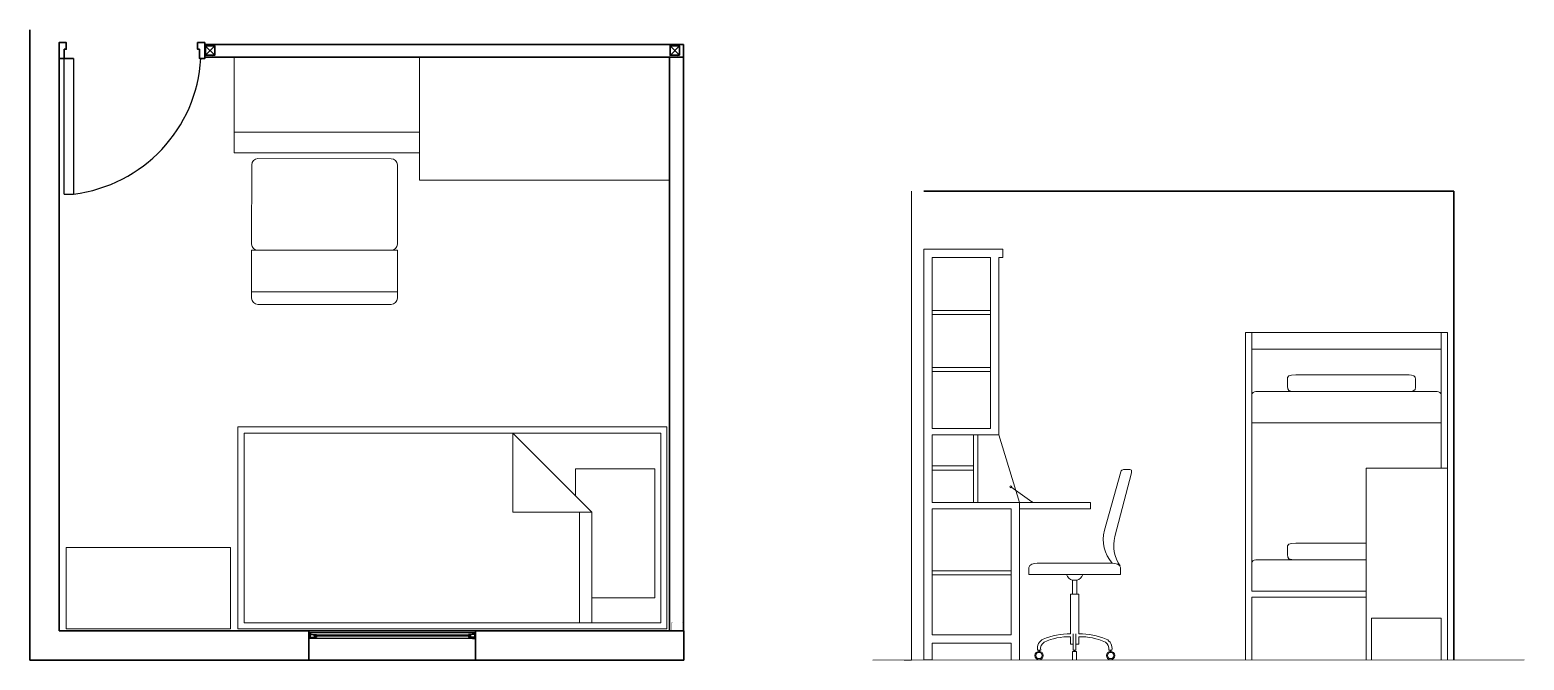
# Model space of a CAD drawing. Header units: millimetres. Extents: x 2349 to 3066, y 3091 to 3393.
import ezdxf

# ---------------------------------------------------------------- set-up
doc = ezdxf.new("R2010")
doc.units = ezdxf.units.MM
for name, color, linetype, lineweight in [('A-DOOR-FULL', 4, 'Continuous', 25), ('A-ELEV-MBE1', 7, 'Continuous', 35), ('A-FLOR-LEVL', 7, 'Continuous', 35), ('A-FLOR-PATT', 8, 'Continuous', 18), ('A-FURN', 8, 'Continuous', 18), ('A-GLAZ-FULL', 4, 'Continuous', 25), ('A-WALL-FULL', 7, 'Continuous', 35)]:
    doc.layers.add(name, color=color, linetype=linetype, lineweight=lineweight)

msp = doc.modelspace()

# ---------------------------------------------------------------- hatches: boundary and pattern name
at = {"layer": 'A-FLOR-PATT'}
for points in [[(2484.36, 3101.51), (2484.36, 3101.26), (2482.7, 3101.26), (2482.7, 3103.89), (2484.36, 3103.89), (2484.36, 3103.64), (2482.95, 3103.64), (2482.95, 3101.51)], [(2561.19, 3101.51), (2561.19, 3101.26), (2562.85, 3101.26), (2562.85, 3103.89), (2561.19, 3103.89), (2561.19, 3103.64), (2562.6, 3103.64), (2562.6, 3101.51)]]:
    msp.add_hatch(color=256, dxfattribs=at).paths.add_polyline_path(points)

# ---------------------------------------------------------------- linework, layer by layer
at = {"layer": 'A-DOOR-FULL'}
for p, q in [((2365.2, 3379.51), (2369.7, 3379.51)), ((2369.7, 3379.51), (2365.2, 3379.51)), ((2365.2, 3314.51), (2365.2, 3379.51)), ((2369.7, 3379.51), (2369.7, 3314.51)), ((2365.2, 3314.51), (2369.7, 3314.51))]:
    msp.add_line(p, q, dxfattribs=at)
msp.add_arc((2361.29, 3383.63), 69.63, 276.93278, 356.61016, dxfattribs=at)
at = {"layer": 'A-ELEV-MBE1'}
msp.add_line((3032.46, 3315.96), (2777.99, 3315.96), dxfattribs=at)
msp.add_lwpolyline([(3032.46, 3091.02), (3032.46, 3315.96)], dxfattribs=at)
at = {"layer": 'A-FLOR-LEVL'}
for p, q in [((2482.7, 3104.89), (2562.7, 3104.89)), ((2562.7, 3090.89), (2482.7, 3090.89))]:
    msp.add_line(p, q, dxfattribs=at)
at = {"layer": 'A-FURN'}
for p, q in [((2655.8, 3380.21), (2437.49, 3380.21)), ((2446.8, 3334.21), (2446.8, 3380.21)), ((2535.8, 3334.21), (2535.8, 3380.21)), ((2535.8, 3380.21), (2535.8, 3321.21)), ((2535.8, 3380.21), (2535.8, 3344.21)), ((2655.8, 3380.21), (2655.8, 3334.21)), ((2655.8, 3321.21), (2655.8, 3380.21)), ((2535.8, 3344.21), (2446.8, 3344.21)), ((2535.8, 3334.21), (2446.8, 3334.21)), ((2522.19, 3331.47), (2458.21, 3331.55)), ((2455.21, 3328.55), (2455.2, 3290.52)), ((2525.19, 3290.26), (2525.19, 3328.47)), ((2535.8, 3321.21), (2655.8, 3321.21)), ((2771.99, 3090.89), (2771.99, 3315.96)), ((2455.19, 3287.52), (2525.19, 3287.55)), ((2455.19, 3287.52), (2455.2, 3267.52)), ((2525.2, 3267.55), (2525.19, 3287.55)), ((2777.99, 3091.02), (2777.99, 3288.02)), ((2777.99, 3288.02), (2813.99, 3288.02)), ((2813.99, 3288.02), (2815.99, 3288.02)), ((2815.99, 3288.02), (2815.99, 3284.02)), ((2781.99, 3202.02), (2781.99, 3284.02)), ((2781.99, 3284.02), (2809.99, 3284.02)), ((2781.99, 3284.02), (2781.99, 3258.68)), ((2809.99, 3284.02), (2809.99, 3202.02)), ((2813.99, 3284.02), (2813.99, 3199.02)), ((2815.99, 3284.02), (2813.99, 3284.02)), ((2455.2, 3267.52), (2525.2, 3267.55)), ((2455.2, 3267.52), (2455.2, 3264.52)), ((2525.2, 3264.55), (2525.2, 3267.55)), ((2525.2, 3267.55), (2525.2, 3267.55)), ((2522.2, 3261.55), (2458.2, 3261.52)), ((2781.99, 3258.68), (2781.99, 3256.68)), ((2781.99, 3258.68), (2809.99, 3258.68)), ((2781.99, 3256.68), (2781.99, 3231.35)), ((2781.99, 3256.68), (2809.99, 3256.68)), ((2932.46, 3091.02), (2932.46, 3248.02)), ((2932.46, 3248.02), (3029.46, 3248.02)), ((2935.46, 3218.22), (2935.46, 3248.02)), ((2935.46, 3248.02), (2935.46, 3240.02)), ((3026.46, 3218.22), (3026.46, 3248.02)), ((3029.46, 3248.02), (3029.46, 3183.02)), ((2935.46, 3240.02), (3026.46, 3240.02)), ((2781.99, 3231.35), (2781.99, 3229.35)), ((2781.99, 3231.35), (2809.99, 3231.35)), ((2781.99, 3229.35), (2809.99, 3229.35)), ((3026.46, 3233.02), (3026.46, 3228.02)), ((2952.56, 3225.22), (2952.56, 3222.22)), ((3011.06, 3227.72), (2956.56, 3227.72)), ((3014.06, 3225.72), (3014.06, 3221.72)), ((2935.46, 3204.72), (2935.46, 3218.22)), ((2937.46, 3219.72), (3024.46, 3219.72)), ((3026.46, 3218.22), (3026.46, 3204.72)), ((2781.99, 3202.02), (2809.99, 3202.02)), ((2935.46, 3204.72), (3026.46, 3204.72)), ((2935.46, 3204.72), (3026.46, 3204.72)), ((2935.46, 3204.72), (3026.46, 3204.72)), ((2935.46, 3139.02), (2935.46, 3204.72)), ((3026.46, 3183.02), (3026.46, 3204.72)), ((2781.99, 3166.48), (2781.99, 3199.02)), ((2813.99, 3199.02), (2781.99, 3199.02)), ((2803.87, 3199.02), (2801.87, 3199.02)), ((2801.87, 3199.02), (2801.87, 3166.48)), ((2801.87, 3199.02), (2801.87, 3184.02)), ((2803.87, 3199.02), (2803.87, 3166.48)), ((2813.99, 3199.02), (2811.99, 3199.02)), ((2813.99, 3199.02), (2823.99, 3166.48)), ((2801.87, 3184.02), (2781.99, 3184.02)), ((2781.99, 3184.02), (2781.99, 3182.02)), ((2781.99, 3182.02), (2801.87, 3182.02)), ((2872.62, 3181.29), (2864.72, 3153.15)), ((2869.78, 3150.13), (2877.64, 3180.78)), ((2876.89, 3182.26), (2873.89, 3182.26)), ((2877.89, 3181.75), (2877.89, 3181.75)), ((3029.46, 3183.02), (2990.46, 3183.02)), ((2990.46, 3183.02), (2990.46, 3090.89)), ((3029.46, 3091.02), (3029.46, 3183.02)), ((2819.75, 3174.02), (2829.89, 3166.78)), ((2819.99, 3166.48), (2781.99, 3166.48)), ((2823.99, 3166.48), (2819.99, 3166.48)), ((2823.99, 3158.4), (2823.99, 3166.48)), ((2823.99, 3163.48), (2823.99, 3166.48)), ((2823.99, 3166.48), (2857.99, 3166.48)), ((2829.89, 3166.78), (2829.61, 3166.78)), ((2829.61, 3166.78), (2829.61, 3166.48)), ((2829.89, 3166.78), (2830.23, 3166.78)), ((2830.23, 3166.78), (2830.23, 3166.48)), ((2857.99, 3163.48), (2857.99, 3166.48)), ((2781.99, 3163.48), (2781.99, 3133.78)), ((2819.99, 3163.48), (2781.99, 3163.48)), ((2781.99, 3162.48), (2781.99, 3103.02)), ((2819.99, 3163.48), (2819.99, 3103.02)), ((2823.99, 3163.48), (2857.99, 3163.48)), ((2823.99, 3091.02), (2823.99, 3158.4)), ((2935.46, 3137.52), (2935.46, 3159.32)), ((2366.05, 3105.84), (2366.05, 3144.84)), ((2366.05, 3144.84), (2445.05, 3144.84)), ((2445.05, 3144.84), (2445.05, 3105.84)), ((2952.56, 3144.52), (2952.56, 3141.52)), ((2990.46, 3147.02), (2956.56, 3147.02)), ((2832.43, 3137.39), (2868.43, 3137.39)), ((2935.46, 3124.02), (2935.46, 3137.52)), ((2937.46, 3139.02), (2990.46, 3139.02)), ((2957.06, 3139.02), (2990.46, 3139.02)), ((2781.99, 3133.78), (2819.99, 3133.78)), ((2781.99, 3133.78), (2781.99, 3131.78)), ((2781.99, 3131.78), (2819.99, 3131.78)), ((2828.43, 3135.39), (2828.43, 3131.89)), ((2872.43, 3131.89), (2828.43, 3131.89)), ((2828.43, 3131.89), (2830.93, 3131.89)), ((2828.43, 3131.89), (2848.43, 3131.89)), ((2848.43, 3131.89), (2852.43, 3131.89)), ((2849.43, 3122.5), (2849.43, 3129.22)), ((2849.43, 3129.22), (2851.43, 3129.22)), ((2851.43, 3129.22), (2851.43, 3122.5)), ((2872.43, 3131.89), (2872.43, 3135.39)), ((2848.43, 3122.5), (2848.43, 3103.51)), ((2848.43, 3122.5), (2852.43, 3122.5)), ((2848.43, 3122.5), (2850.43, 3122.5)), ((2848.43, 3122.5), (2849.43, 3122.5)), ((2852.43, 3122.5), (2852.43, 3103.51)), ((2935.46, 3124.02), (2990.46, 3124.02)), ((2935.46, 3091.02), (2935.46, 3121.02)), ((2935.46, 3121.02), (2990.46, 3121.02)), ((2992.96, 3091.02), (2992.96, 3111.02)), ((2992.96, 3111.02), (3026.46, 3111.02)), ((3026.46, 3111.02), (3026.46, 3091.02)), ((2445.05, 3105.84), (2366.05, 3105.84)), ((2781.99, 3103.02), (2819.99, 3103.02)), ((2848.43, 3102.03), (2848.43, 3098.49)), ((2849.7, 3095.71), (2849.7, 3103.51)), ((2850.96, 3103.51), (2850.96, 3095.71)), ((2852.43, 3102.03), (2852.43, 3098.49)), ((2819.99, 3099.02), (2781.99, 3099.02)), ((2781.99, 3099.02), (2781.99, 3091.02)), ((2819.99, 3091.02), (2819.99, 3099.02)), ((2832.63, 3095.71), (2834.1, 3095.71)), ((2833.51, 3095.71), (2833.21, 3095.71)), ((2833.21, 3095.71), (2833.21, 3095.06)), ((2833.51, 3095.71), (2833.51, 3095.07)), ((2849.7, 3098.49), (2848.43, 3098.49)), ((2849.4, 3095.07), (2851.26, 3095.07)), ((2849.4, 3091.02), (2849.4, 3095.07)), ((2850.96, 3095.71), (2849.7, 3095.71)), ((2850.18, 3095.71), (2850.18, 3095.07)), ((2850.18, 3095.07), (2850.48, 3095.07)), ((2850.48, 3095.07), (2850.48, 3095.71)), ((2852.43, 3098.49), (2850.96, 3098.49)), ((2851.26, 3095.07), (2851.26, 3091.02)), ((2868.33, 3095.71), (2866.76, 3095.71)), ((2866.76, 3095.71), (2867.18, 3095.71)), ((2867.42, 3095.71), (2867.42, 3095.07)), ((2867.42, 3095.71), (2867.72, 3095.71)), ((2867.72, 3095.71), (2867.72, 3095.07)), ((2753.44, 3090.89), (3066.25, 3091.02)), ((2768.49, 3090.89), (2771.99, 3090.89)), ((2777.99, 3091.02), (2781.99, 3091.02))]:
    msp.add_line(p, q, dxfattribs=at)
at = {"layer": 'A-FURN', "ltscale": 0.1}
for p, q in [((2654.62, 3105.84), (2654.62, 3202.84)), ((2580.62, 3199.84), (2618.62, 3161.84)), ((2580.62, 3161.84), (2580.62, 3199.84)), ((2651.62, 3108.84), (2651.62, 3199.84)), ((2648.76, 3182.71), (2610.76, 3182.71)), ((2610.76, 3182.71), (2610.76, 3169.71)), ((2648.76, 3120.69), (2648.76, 3182.71)), ((2618.62, 3161.84), (2580.62, 3161.84)), ((2612.62, 3161.84), (2612.62, 3108.84)), ((2618.62, 3108.84), (2618.62, 3161.84)), ((2618.62, 3120.69), (2648.76, 3120.69)), ((2651.62, 3108.84), (2451.62, 3108.84)), ((2654.62, 3105.84), (2448.62, 3105.84))]:
    msp.add_line(p, q, dxfattribs=at)
at = {"layer": 'A-FURN'}
for points in [[(2448.62, 3105.84), (2448.62, 3202.84), (2654.62, 3202.84)], [(2451.62, 3108.84), (2451.62, 3199.84), (2651.62, 3199.84)]]:
    msp.add_lwpolyline(points, dxfattribs=at)
for centre, radius in [((2819.75, 3174.02), 0.509), ((2833.32, 3093.07), 2), ((2833.32, 3093.07), 1.5), ((2867.67, 3093.07), 2), ((2867.67, 3093.07), 1.5)]:
    msp.add_circle(centre, radius, dxfattribs=at)
for centre, radius, start, end in [((2458.21, 3328.55), 3, 90.0275, 180.0275), ((2522.19, 3328.47), 3, 0.02721, 90.02721), ((2458.2, 3290.52), 3, 180.0275, 270.0275), ((2522.2, 3290.52), 3, 270.0275, 0.0275), ((2458.2, 3264.52), 3, 180.0275, 270.0275), ((2522.2, 3264.55), 3, 270.0275, 0.0275), ((2881.2, 3148.72), 17.06, 164.93871, 221.62018), ((2885.74, 3145.7), 16.56, 164.50574, 215.7109), ((2850.72, 3133.48), 4.45, 200.99292, 253.13053), ((2850.14, 3133.48), 4.45, 286.86947, 339.00708), ((2837.39, 3096.6), 4.84, 115.84917, 190.52164), ((2848.3, 3069.12), 34.4, 89.78731, 112.25158), ((2847.32, 3074.55), 27.51, 87.69758, 114.97607), ((2852.56, 3069.12), 34.4, 67.74842, 90.21269), ((2853.53, 3074.55), 27.51, 65.02393, 92.30242), ((2863.29, 3096.41), 5.09, 352.10645, 63.21876), ((2837.85, 3096.35), 3.8, 124.24532, 189.58461), ((2863.01, 3096.35), 3.8, 350.41539, 55.75468)]:
    msp.add_arc(centre, radius, start, end, dxfattribs=at)
for points in [[(2952.56, 3225.22), (2952.56, 3227.19), (2953.09, 3227.72), (2956.56, 3227.72)], [(2957.06, 3219.72), (2953.09, 3219.72), (2952.56, 3220.25), (2952.56, 3222.22)], [(3010.06, 3227.72), (3013.53, 3227.72), (3014.06, 3227.19), (3014.06, 3225.72)], [(2937.46, 3219.72), (2936.63, 3219.72), (2935.46, 3219.05), (2935.46, 3218.22)], [(3014.06, 3221.72), (3014.06, 3220.25), (3013.53, 3219.72), (3010.06, 3219.72)], [(3024.46, 3219.72), (3025.3, 3219.72), (3026.46, 3219.05), (3026.46, 3218.22)], [(2872.62, 3181.29), (2872.76, 3181.8), (2873.36, 3182.26), (2873.89, 3182.26)], [(2876.89, 3182.26), (2877.63, 3182.26), (2877.95, 3181.98), (2877.64, 3180.78)], [(2952.56, 3144.52), (2952.56, 3146.49), (2953.09, 3147.02), (2956.56, 3147.02)], [(2828.43, 3135.39), (2828.43, 3136.88), (2830.94, 3137.39), (2832.43, 3137.39)], [(2868.43, 3137.39), (2869.92, 3137.39), (2872.43, 3136.88), (2872.43, 3135.39)], [(2937.46, 3139.02), (2936.26, 3139.02), (2935.46, 3138.22), (2935.46, 3137.52)], [(2957.06, 3139.02), (2953.09, 3139.02), (2952.56, 3139.55), (2952.56, 3141.52)]]:
    msp.add_open_spline(points, degree=3, dxfattribs=at)
at = {"layer": 'A-GLAZ-FULL'}
for p, q in [((2562.85, 3103.89), (2482.7, 3103.89)), ((2482.7, 3101.26), (2482.7, 3103.89)), ((2562.85, 3101.26), (2482.7, 3101.26)), ((2482.95, 3101.51), (2482.95, 3103.64)), ((2483.56, 3103.64), (2482.95, 3103.64)), ((2483.37, 3103.24), (2486.29, 3103.24)), ((2483.37, 3103.24), (2483.37, 3101.91)), ((2483.37, 3101.91), (2486.29, 3101.91)), ((2483.56, 3103.89), (2483.56, 3103.64)), ((2483.56, 3101.51), (2483.56, 3101.26)), ((2560.27, 3102.82), (2485.29, 3102.82)), ((2485.29, 3102.32), (2485.29, 3102.82)), ((2560.27, 3102.32), (2485.29, 3102.32)), ((2486.29, 3103.24), (2486.29, 3102.82)), ((2486.29, 3102.32), (2486.29, 3101.91)), ((2562.19, 3103.24), (2559.27, 3103.24)), ((2559.27, 3103.24), (2559.27, 3102.82)), ((2559.27, 3102.32), (2559.27, 3101.91)), ((2562.19, 3101.91), (2559.27, 3101.91)), ((2560.27, 3102.82), (2560.27, 3102.32)), ((2561.19, 3103.89), (2561.19, 3103.64)), ((2561.19, 3103.64), (2562.6, 3103.64)), ((2561.19, 3101.51), (2561.19, 3101.26)), ((2561.19, 3101.26), (2562.85, 3101.26)), ((2562.19, 3103.24), (2562.19, 3101.91)), ((2562.6, 3103.64), (2562.6, 3101.51))]:
    msp.add_line(p, q, dxfattribs=at)
at = {"layer": 'A-WALL-FULL'}
for p, q in [((2348.7, 3090.89), (2348.7, 3393.26)), ((2432.79, 3386.31), (2432.7, 3386.31)), ((2432.79, 3380.21), (2432.7, 3380.21)), ((2662.65, 3386.31), (2432.79, 3386.31)), ((2662.65, 3380.21), (2432.79, 3380.21)), ((2437.49, 3385.63), (2432.99, 3381.13)), ((2437.49, 3381.13), (2432.99, 3385.52)), ((2655.8, 3105), (2655.8, 3380.21)), ((2656.15, 3385.66), (2660.65, 3381.16)), ((2660.65, 3385.66), (2656.26, 3381.16)), ((2662.65, 3380.21), (2662.65, 3386.31)), ((2662.65, 3105), (2662.65, 3380.21)), ((2362.7, 3379.51), (2362.7, 3325.89)), ((2362.7, 3325.89), (2362.7, 3285.89)), ((2362.7, 3285.89), (2362.7, 3245.89)), ((2362.7, 3245.89), (2362.7, 3205.89)), ((2362.7, 3205.89), (2362.7, 3165.89)), ((2362.7, 3165.89), (2362.7, 3104.89)), ((2402.7, 3104.89), (2362.7, 3104.89)), ((2442.7, 3104.89), (2402.7, 3104.89)), ((2482.7, 3104.89), (2442.7, 3104.89)), ((2482.7, 3090.89), (2482.7, 3104.89)), ((2348.7, 3090.89), (2402.7, 3090.89)), ((2402.7, 3090.89), (2442.7, 3090.89)), ((2442.7, 3090.89), (2482.7, 3090.89))]:
    msp.add_line(p, q, dxfattribs=at)
for points in [[(2365.2, 3384.01), (2366.2, 3384.01), (2366.2, 3387.21), (2362.7, 3387.21), (2362.7, 3384.01)], [(2430.2, 3384.01), (2429.2, 3384.01), (2429.2, 3387.21), (2432.7, 3387.21), (2432.7, 3384.01)], [(2362.7, 3384.01), (2362.7, 3384.01), (2362.7, 3379.51), (2365.2, 3379.51), (2365.2, 3384.01)], [(2432.7, 3384.01), (2432.7, 3384.01), (2432.7, 3379.51), (2430.2, 3379.51), (2430.2, 3384.01)]]:
    msp.add_lwpolyline(points, dxfattribs=at)
at = {"layer": 'A-WALL-FULL', "const_width": 0.1}
for points in [[(2436.59, 3385.71), (2436.59, 3386.31), (2432.79, 3386.31), (2432.79, 3385.71), (2432.99, 3385.52), (2432.99, 3382.21), (2432.99, 3381.11), (2432.79, 3380.91), (2432.79, 3380.31), (2436.59, 3380.31), (2436.59, 3380.91)], [(2659.66, 3381.11), (2659.66, 3380.51), (2655.86, 3380.51), (2655.86, 3381.11), (2656.05, 3381.3), (2656.05, 3384.41), (2656.05, 3385.51), (2655.86, 3385.71), (2655.86, 3386.31), (2659.66, 3386.31), (2659.66, 3385.71)], [(2659.66, 3381.11), (2659.66, 3380.51), (2655.86, 3380.51), (2655.86, 3381.11), (2656.05, 3381.3), (2656.05, 3384.41), (2656.05, 3385.51), (2655.86, 3385.71), (2655.86, 3386.31), (2659.66, 3386.31), (2659.66, 3385.71)], [(2659.66, 3381.11), (2659.66, 3380.51), (2655.86, 3380.51), (2655.86, 3381.11), (2656.05, 3381.3), (2656.05, 3384.41), (2656.05, 3385.51), (2655.86, 3385.71), (2655.86, 3386.31), (2659.66, 3386.31), (2659.66, 3385.71)], [(2659.66, 3381.11), (2659.66, 3380.51), (2655.86, 3380.51), (2655.86, 3381.11), (2656.05, 3381.3), (2656.05, 3384.41), (2656.05, 3385.51), (2655.86, 3385.71), (2655.86, 3386.31), (2659.66, 3386.31), (2659.66, 3385.71)], [(2662.05, 3108.8), (2662.65, 3108.8), (2662.65, 3105), (2662.05, 3105), (2661.86, 3105.2), (2658.75, 3105.2), (2657.64, 3105.2), (2657.45, 3105), (2656.85, 3105), (2656.85, 3108.8), (2657.45, 3108.8)], [(2662.05, 3108.8), (2662.65, 3108.8), (2662.65, 3105), (2662.05, 3105), (2661.86, 3105.2), (2658.75, 3105.2), (2657.64, 3105.2), (2657.45, 3105), (2656.85, 3105), (2656.85, 3108.8), (2657.45, 3108.8)]]:
    msp.add_lwpolyline(points, dxfattribs=at)
at = {"layer": 'A-WALL-FULL'}
for points in [[(2432.99, 3381.13), (2437.49, 3381.13), (2437.49, 3385.63), (2432.99, 3385.63)], [(2660.65, 3381.16), (2660.65, 3385.66), (2656.15, 3385.66), (2656.15, 3381.16)], [(2562.7, 3104.89), (2662.7, 3104.89), (2662.7, 3090.89), (2562.7, 3090.89)]]:
    msp.add_lwpolyline(points, close=True, dxfattribs=at)

doc.saveas('drawing.dxf')
